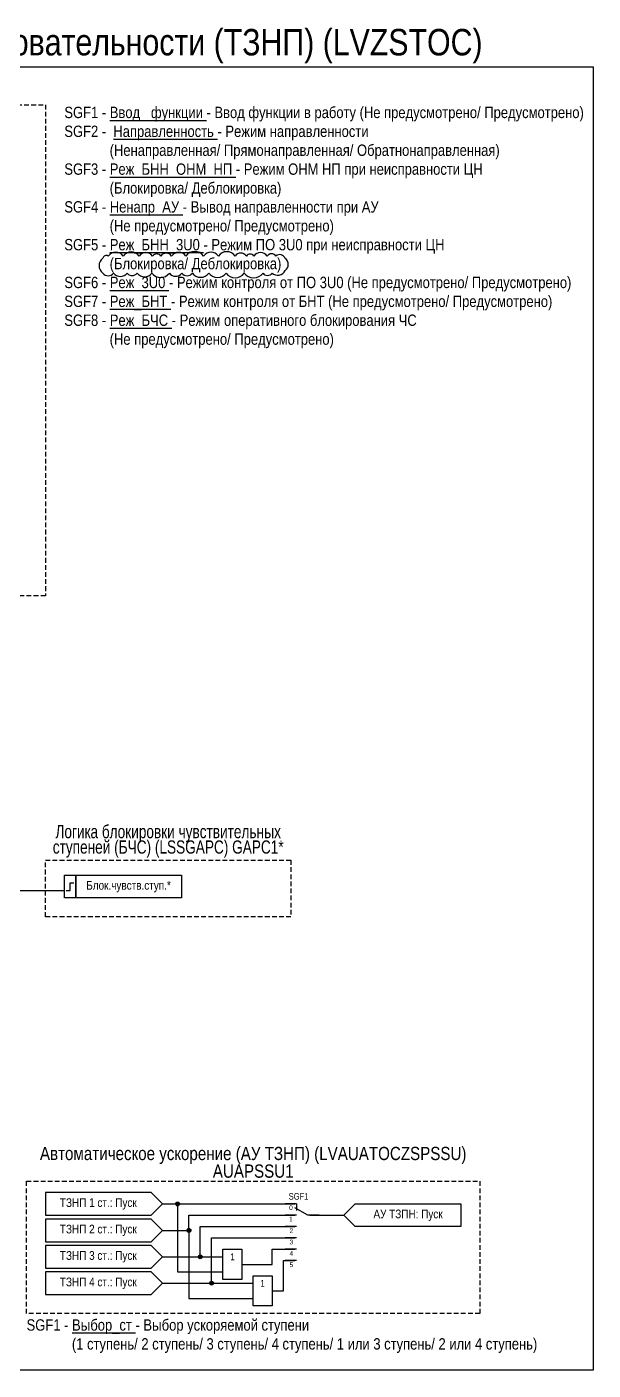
# Model space of a CAD drawing. Header units: millimetres. Extents: x -60 to 1181, y -167 to 356.
# Drawn here: x 155.1 to 305, y 0 to 355.6 of the extents above; entities that cross this region are included whole.
import ezdxf
from ezdxf.enums import TextEntityAlignment as Align

# ---------------------------------------------------------------- set-up
doc = ezdxf.new("R2010")
doc.units = ezdxf.units.MM
doc.linetypes.add('штриховая2', pattern=[0.375, 0.25, -0.125])
doc.layers.add('TEXT', color=7, linetype='Continuous', lineweight=25)
doc.layers.add('Основная', color=7, linetype='Continuous')
doc.styles.add('2.5_Gost_RD', font='ARIALN.TTF', dxfattribs={"height": 2.5})
doc.styles.add('3.5_Gost_RD', font='ARIALN.TTF', dxfattribs={"height": 3.5})
doc.styles.add('Вывод', font='ARIALN.TTF', dxfattribs={"height": 2.5})
doc.styles.add('Компонент', font='ARIALN.TTF', dxfattribs={"height": 3.5})

# ---------------------------------------------------------------- blocks, each defined once
blk = doc.blocks.new('*U80')
at = {"layer": 'Основная', "color": 0}
blk.add_line((0, 0), (7, 4), dxfattribs=at)
at = {"layer": 'Основная', "ltscale": 0.35}
blk.add_line((6, 6), (6, 2.5), dxfattribs=at)
blk = doc.blocks.new('*U95')
at = {"layer": 'Основная', "color": 0}
for p, q in [((-3, 6), (-9, 6)), ((-3, 0), (-9, 0)), ((9, 0), (3, 0))]:
    blk.add_line(p, q, dxfattribs=at)
at = {"layer": 'Основная', "ltscale": 0.25, "xscale": -1}
blk.add_blockref('*U80', (3, 0), dxfattribs=at)
at = {"layer": 'Основная'}
for tag, height, style, p in [('В1', 2.5, 'Вывод', (-12.99, 6)), ('ОУ', 3.5, 'Компонент', (-2, 10)), ('В2', 2.5, 'Вывод', (-6, 4)), ('В3', 2.5, 'Вывод', (-6, -2))]:
    blk.add_attdef(tag, text='', height=height, dxfattribs=dict(at, style=style)).set_placement(p, align=Align.MIDDLE_CENTER)
blk = doc.blocks.new('Точка')
at = {"ltscale": 100}
h = blk.add_hatch(color=256, dxfattribs=at)
h.dxf.hatch_style = 1
edge = h.paths.add_edge_path()
edge.add_arc((0, 0), 0.5, 0, 360)
blk.add_circle((0, 0), 0.5, dxfattribs=at)

msp = doc.modelspace()

# ---------------------------------------------------------------- linework, layer by layer
at = {"ltscale": 100}
for p, q in [((226.5, 38), (223.5, 38)), ((226.5, 35), (223.5, 35)), ((226.5, 32), (223.5, 32)), ((226.5, 29), (223.5, 29))]:
    msp.add_line(p, q, dxfattribs=at)
at = {"color": 3, "ltscale": 100}
msp.add_lwpolyline([(0, 345), (305, 345), (305, 0), (0, 0)], close=True, dxfattribs=at)
at = {"linetype": 'штриховая2', "ltscale": 5}
for points in [[(10, 335), (160, 335), (160, 205), (10, 205)], [(155, 50), (275, 50), (275, 15), (155, 15)]]:
    msp.add_lwpolyline(points, close=True, dxfattribs=at)
at = {"color": 6, "ltscale": 100}
msp.add_lwpolyline([(-5, 325), (7, 325), (7, 127), (165, 127)], dxfattribs=at)
at = {"color": 3}
msp.add_lwpolyline([(175.21, 290.44, 0.520567), (178.03, 290.44, 0.520567), (181.62, 290.44, 0.520567), (184.28, 290.44, 0.520567), (188.18, 290.44, 0.520567), (192.8, 290.44, 0.520567), (196.07, 290.44, 0.520567), (198.89, 290.44, 0.520567), (203.26, 290.44, 0.520567), (207.83, 290.44, 0.520567), (212.61, 290.44, 0.520567), (217.6, 290.44, 0.520567), (219.99, 290.44, 0.520567), (223.47, 291.12, 0.520567), (223.47, 294.29, 0.520567), (221.03, 294.94, 0.520567), (218.7, 294.94, 0.520567), (215.2, 294.94, 0.520567), (213.19, 294.94, 0.520567), (210.21, 294.94, 0.520567), (205.79, 294.94, 0.520567), (201.87, 294.94, 0.520567), (197.15, 294.94, 0.520567), (193.4, 294.94, 0.520567), (190.57, 294.94, 0.520567), (188.36, 294.94, 0.520567), (184.79, 294.94, 0.520567), (180.6, 294.94, 0.520567), (176.62, 294.94, 0.520567), (175.21, 294.35, 0.520567)], format="xyb", close=True, dxfattribs=at)
at = {"color": 6, "linetype": 'штриховая2', "ltscale": 5}
msp.add_lwpolyline([(160, 135), (225, 135), (225, 120), (160, 120)], close=True, dxfattribs=at)
at = {"color": 6, "ltscale": 100}
for points in [[(165, 131), (168, 131), (168, 125), (165, 125)], [(168, 131), (196, 131), (196, 125), (168, 125)]]:
    msp.add_lwpolyline(points, close=True, dxfattribs=at)
at = {"lineweight": 30, "ltscale": 100}
msp.add_lwpolyline([(165.5, 127), (166.5, 127), (166.5, 129), (167.5, 129)], dxfattribs=at)
at = {"ltscale": 100}
for points in [[(191, 44), (188, 47), (160, 47), (160, 41), (188, 41), (191, 44)], [(191, 44), (226, 44)], [(191, 44), (195, 44), (195, 26), (207, 26)], [(191, 37), (188, 40), (160, 40), (160, 34), (188, 34), (191, 37)], [(191, 37), (198, 37), (198, 41), (226, 41)], [(230, 41), (239, 41)], [(191, 30), (201, 30), (201, 38), (226, 38)], [(191, 37), (198, 37), (198, 19), (215, 19)], [(191, 30), (188, 33), (160, 33), (160, 27), (188, 27), (191, 30)], [(191, 23), (204, 23), (204, 35), (226, 35)], [(191, 30), (207, 30)], [(212, 28), (220, 28), (220, 32), (226, 32)], [(220, 21), (223, 21), (223, 29), (226, 29)], [(191, 23), (188, 26), (160, 26), (160, 20), (188, 20), (191, 23)], [(191, 23), (215, 23)]]:
    msp.add_lwpolyline(points, dxfattribs=at)
for points in [[(270, 44), (270, 38), (242, 38), (239, 41), (242, 44)], [(207, 32), (212, 32), (212, 24), (207, 24)], [(215, 25), (220, 25), (220, 17), (215, 17)]]:
    msp.add_lwpolyline(points, close=True, dxfattribs=at)

# ---------------------------------------------------------------- block references
at = {"color": 3, "ltscale": 100}
for p in [(195, 44), (198, 37), (201, 30), (204, 23)]:
    msp.add_blockref('Точка', p, dxfattribs=at)
at = {"layer": 'Основная', "ltscale": 0.25}
ref = msp.add_blockref('*U95', (228, 41), dxfattribs=dict(at, xscale=0.5, yscale=0.5, zscale=0.5))
ref.add_attrib('ОУ', 'SGF1', dxfattribs={"height": 1.75, "style": 'Компонент'}).set_placement((227, 46), align=Align.MIDDLE_CENTER)
ref.add_attrib('В2', '0', dxfattribs={"height": 1.25, "style": 'Вывод'}).set_placement((225, 43), align=Align.MIDDLE_CENTER)
ref.add_attrib('В3', '1', dxfattribs={"height": 1.25, "style": 'Вывод'}).set_placement((225, 40), align=Align.MIDDLE_CENTER)

# ---------------------------------------------------------------- texts
at = {"color": 30, "ltscale": 100, "attachment_point": 5, "style": '3.5_Gost_RD'}
for s, insert, char_height, width in [('{\\C3;Токовая защита нулевой последовательности (ТЗНП) (LVZSTOC)}', (152.5, 350.5), 7, 305), ('\\pxql;SGF1 - {\\LВвод _функции} - Ввод функции в работу (Не предусмотрено/ Предусмотрено)\\PSGF2 -  {\\LНаправленность} - Режим направленности \\P^I(Ненаправленная/ Прямонаправленная/ Обратнонаправленная)\\PSGF3 - {\\LРеж_БНН_ОНМ_НП} - Режим ОНМ НП при неисправности ЦН \\P^I(Блокировка/ Деблокировка)\\PSGF4 - {\\LНенапр_АУ} - Вывод направленности при АУ^I\\P^I(Не предусмотрено/ Предусмотрено)\\PSGF5 - {\\LРеж_БНН_3U0} - Режим ПО 3U0 при неисправности ЦН \\P^I(Блокировка/ Деблокировка)\\PSGF6 - {\\LРеж_3U0} - Режим контроля от ПО 3U0 (Не предусмотрено/ Предусмотрено)\\PSGF7 - {\\LРеж_БНТ} - Режим контроля от БНТ (Не предусмотрено/ Предусмотрено)\\PSGF8 - {\\LРеж_БЧС} - Режим оперативного блокирования ЧС \\P^I(Не предусмотрено/ Предусмотрено)', (272.25, 302.5), 3, 214.5), ('\\pxsm0.7;{\\W0.9;Логика блокировки чувствительных ступеней (БЧС) (LSSGAPC) \\C6;GAPC1\\C30;*}', (192.5, 140), 3.5, 65), ('\\pxsm0.8,t31;Автоматическое ускорение (АУ ТЗНП) (LVAUATOCZSPSSU) {\\C6;AUAPSSU1}', (215, 55), 3.5, 120), ('\\pxql;SGF1 - {\\LВыбор_ст} - Выбор ускоряемой ступени \\P^I(1 ступень/ 2 ступень/ 3 ступень/ 4 ступень/ 1 или 3 ступень/ 2 или 4 ступень)', (224.5, 9), 3, 139)]:
    msp.add_mtext(s, dxfattribs=dict(at, insert=insert, char_height=char_height, width=width))
at = {"ltscale": 100}
for s, insert, char_height, width, attachment_point, style in [('\\pxsm0.7;АУ ТЗПН: Пуск', (256, 41), 2.3, 28, 5, '2.5_Gost_RD'), ('2', (224.63, 37.54), 1.25, 2, 1, '3.5_Gost_RD'), ('3', (224.63, 34.54), 1.25, 2, 1, '3.5_Gost_RD'), ('1', (209.5, 30), 1.8, 5, 5, '2.5_Gost_RD'), ('4', (224.63, 31.54), 1.25, 2, 1, '3.5_Gost_RD'), ('5', (224.63, 28.54), 1.25, 2, 1, '3.5_Gost_RD'), ('1', (217.5, 23), 1.8, 5, 5, '2.5_Gost_RD')]:
    msp.add_mtext(s, dxfattribs=dict(at, insert=insert, char_height=char_height, width=width, attachment_point=attachment_point, style=style))
at = {"layer": 'TEXT', "color": 0, "ltscale": 100, "insert": (182, 128), "char_height": 2.3, "width": 28, "attachment_point": 5, "style": '2.5_Gost_RD'}
msp.add_mtext('\\pxsm0.7;{\\C256;Блок.чувств.ступ.\\C30;*}', dxfattribs=at)
at = {"layer": 'TEXT', "ltscale": 100, "char_height": 2.3, "width": 28, "attachment_point": 5, "style": '2.5_Gost_RD'}
for s, insert in [('ТЗНП 1 ст.: Пуск', (174, 44)), ('ТЗНП 2 ст.: Пуск', (174, 37)), ('ТЗНП 3 ст.: Пуск', (174, 30)), ('ТЗНП 4 ст.: Пуск', (174, 23))]:
    msp.add_mtext(s, dxfattribs=dict(at, insert=insert))

doc.saveas('drawing.dxf')
